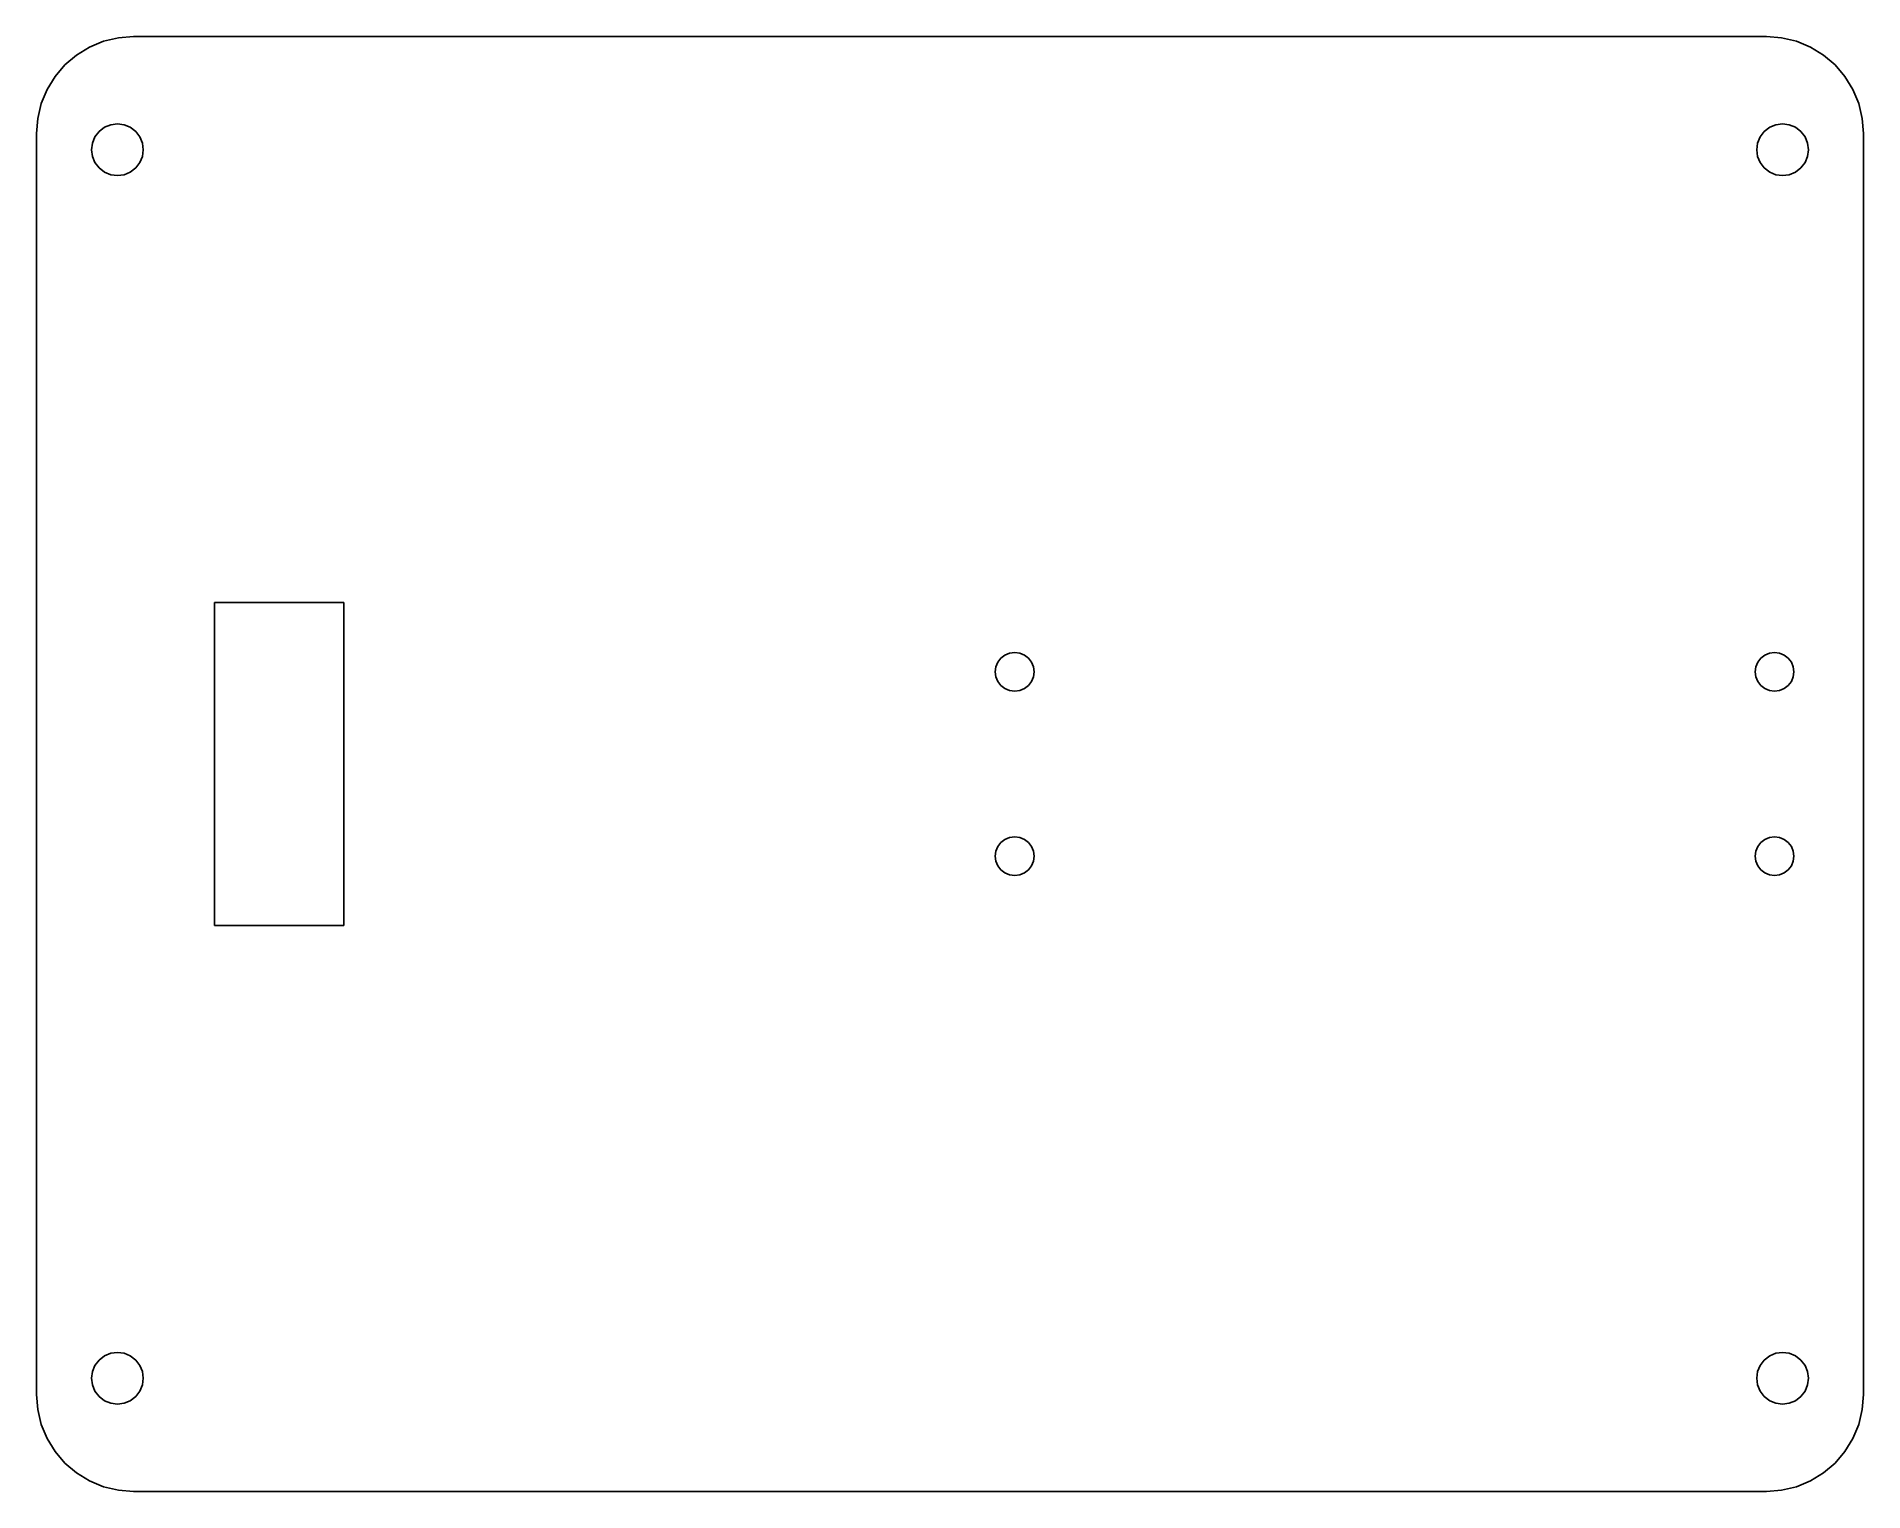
# Model space of a CAD drawing. Header units: metres. Extents: x -85 to 28, y -45 to 45.
import ezdxf

# ---------------------------------------------------------------- set-up
doc = ezdxf.new("R2010")
doc.units = ezdxf.units.M

msp = doc.modelspace()

# ---------------------------------------------------------------- linework, layer by layer
for p, q in [((-81.7239, 44.346), (-82.5267, 43.8541)), ((-80.8541, 44.7063), (-81.7239, 44.346)), ((-79.9386, 44.9261), (-80.8541, 44.7063)), ((-79, 45), (-79.9386, 44.9261)), ((22, 45), (-79, 45)), ((22.9386, 44.9261), (22, 45)), ((23.8541, 44.7063), (22.9386, 44.9261)), ((24.7239, 44.346), (23.8541, 44.7063)), ((25.5267, 43.8541), (24.7239, 44.346)), ((-83.2426, 43.2426), (-83.8541, 42.5267)), ((-82.5267, 43.8541), (-83.2426, 43.2426)), ((26.2426, 43.2426), (25.5267, 43.8541)), ((26.8541, 42.5267), (26.2426, 43.2426)), ((-83.8541, 42.5267), (-84.346, 41.7239)), ((27.346, 41.7239), (26.8541, 42.5267)), ((-84.7063, 40.8541), (-84.9261, 39.9386)), ((-84.346, 41.7239), (-84.7063, 40.8541)), ((27.7063, 40.8541), (27.346, 41.7239)), ((27.9261, 39.9386), (27.7063, 40.8541)), ((-84.9261, 39.9386), (-85, 39)), ((-80.4141, 39.5455), (-80, 39.6)), ((-80, 39.6), (-79.5859, 39.5455)), ((22.5859, 39.5455), (23, 39.6)), ((23, 39.6), (23.4141, 39.5455)), ((28, 39), (27.9261, 39.9386)), ((-85, 39), (-85, -39)), ((-81.5455, 38.4141), (-81.3856, 38.8)), ((-81.3856, 38.8), (-81.1314, 39.1314)), ((-81.1314, 39.1314), (-80.8, 39.3856)), ((-80.8, 39.3856), (-80.4141, 39.5455)), ((-79.5859, 39.5455), (-79.2, 39.3856)), ((-79.2, 39.3856), (-78.8686, 39.1314)), ((-78.8686, 39.1314), (-78.6143, 38.8)), ((-78.6143, 38.8), (-78.4545, 38.4141)), ((21.4545, 38.4141), (21.6143, 38.8)), ((21.6143, 38.8), (21.8686, 39.1314)), ((21.8686, 39.1314), (22.2, 39.3856)), ((22.2, 39.3856), (22.5859, 39.5455)), ((23.4141, 39.5455), (23.8, 39.3856)), ((23.8, 39.3856), (24.1314, 39.1314)), ((24.1314, 39.1314), (24.3856, 38.8)), ((24.3856, 38.8), (24.5455, 38.4141)), ((28, -39), (28, 39)), ((-81.6, 38), (-81.5455, 38.4141)), ((-81.5455, 37.5859), (-81.6, 38)), ((-81.3856, 37.2), (-81.5455, 37.5859)), ((-78.4545, 37.5859), (-78.6143, 37.2)), ((-78.4545, 38.4141), (-78.4, 38)), ((-78.4, 38), (-78.4545, 37.5859)), ((21.4, 38), (21.4545, 38.4141)), ((21.4545, 37.5859), (21.4, 38)), ((21.6143, 37.2), (21.4545, 37.5859)), ((24.5455, 37.5859), (24.3856, 37.2)), ((24.5455, 38.4141), (24.6, 38)), ((24.6, 38), (24.5455, 37.5859)), ((-81.1314, 36.8686), (-81.3856, 37.2)), ((-80.8, 36.6143), (-81.1314, 36.8686)), ((-80.4141, 36.4545), (-80.8, 36.6143)), ((-80, 36.4), (-80.4141, 36.4545)), ((-79.5859, 36.4545), (-80, 36.4)), ((-79.2, 36.6143), (-79.5859, 36.4545)), ((-78.8686, 36.8686), (-79.2, 36.6143)), ((-78.6143, 37.2), (-78.8686, 36.8686)), ((21.8686, 36.8686), (21.6143, 37.2)), ((22.2, 36.6143), (21.8686, 36.8686)), ((22.5859, 36.4545), (22.2, 36.6143)), ((23, 36.4), (22.5859, 36.4545)), ((23.4141, 36.4545), (23, 36.4)), ((23.8, 36.6143), (23.4141, 36.4545)), ((24.1314, 36.8686), (23.8, 36.6143)), ((24.3856, 37.2), (24.1314, 36.8686)), ((-74, -10), (-74, 10)), ((-74, 10), (-66, 10)), ((-66, 10), (-66, -10)), ((-25.1, 6.73923), (-24.8106, 6.8591)), ((-24.8106, 6.8591), (-24.5, 6.89999)), ((-24.5, 6.89999), (-24.1894, 6.8591)), ((-24.1894, 6.8591), (-23.9, 6.73923)), ((21.9, 6.73923), (22.1894, 6.8591)), ((22.1894, 6.8591), (22.5, 6.89999)), ((22.5, 6.89999), (22.8106, 6.8591)), ((22.8106, 6.8591), (23.1, 6.73923)), ((-25.7, 5.7), (-25.6591, 6.01057)), ((-25.6591, 5.3894), (-25.7, 5.7)), ((-25.6591, 6.01057), (-25.5392, 6.29999)), ((-25.5392, 6.29999), (-25.3485, 6.54852)), ((-25.3485, 6.54852), (-25.1, 6.73923)), ((-23.9, 6.73923), (-23.6515, 6.54852)), ((-23.6515, 6.54852), (-23.4608, 6.29999)), ((-23.4608, 6.29999), (-23.3409, 6.01057)), ((-23.3409, 6.01057), (-23.3, 5.7)), ((-23.3, 5.7), (-23.3409, 5.3894)), ((21.3, 5.7), (21.3409, 6.01057)), ((21.3409, 5.3894), (21.3, 5.7)), ((21.3409, 6.01057), (21.4608, 6.29999)), ((21.4608, 6.29999), (21.6515, 6.54852)), ((21.6515, 6.54852), (21.9, 6.73923)), ((23.1, 6.73923), (23.3485, 6.54852)), ((23.3485, 6.54852), (23.5392, 6.29999)), ((23.5392, 6.29999), (23.6591, 6.01057)), ((23.6591, 6.01057), (23.7, 5.7)), ((23.7, 5.7), (23.6591, 5.3894)), ((-25.5392, 5.09999), (-25.6591, 5.3894)), ((-25.3485, 4.85147), (-25.5392, 5.09999)), ((-25.1, 4.66077), (-25.3485, 4.85147)), ((-24.8106, 4.54088), (-25.1, 4.66077)), ((-24.5, 4.5), (-24.8106, 4.54088)), ((-24.1894, 4.54088), (-24.5, 4.5)), ((-23.9, 4.66077), (-24.1894, 4.54088)), ((-23.6515, 4.85147), (-23.9, 4.66077)), ((-23.4608, 5.09999), (-23.6515, 4.85147)), ((-23.3409, 5.3894), (-23.4608, 5.09999)), ((21.4608, 5.09999), (21.3409, 5.3894)), ((21.6515, 4.85147), (21.4608, 5.09999)), ((21.9, 4.66077), (21.6515, 4.85147)), ((22.1894, 4.54088), (21.9, 4.66077)), ((22.5, 4.5), (22.1894, 4.54088)), ((22.8106, 4.54088), (22.5, 4.5)), ((23.1, 4.66077), (22.8106, 4.54088)), ((23.3485, 4.85147), (23.1, 4.66077)), ((23.5392, 5.09999), (23.3485, 4.85147)), ((23.6591, 5.3894), (23.5392, 5.09999)), ((-24.8106, -4.54088), (-24.5, -4.5)), ((-24.5, -4.5), (-24.1894, -4.54088)), ((22.1894, -4.54088), (22.5, -4.5)), ((22.5, -4.5), (22.8106, -4.54088)), ((-25.7, -5.7), (-25.6591, -5.3894)), ((-25.6591, -5.3894), (-25.5392, -5.09999)), ((-25.5392, -5.09999), (-25.3485, -4.85147)), ((-25.3485, -4.85147), (-25.1, -4.66077)), ((-25.1, -4.66077), (-24.8106, -4.54088)), ((-24.1894, -4.54088), (-23.9, -4.66077)), ((-23.9, -4.66077), (-23.6515, -4.85147)), ((-23.6515, -4.85147), (-23.4608, -5.09999)), ((-23.4608, -5.09999), (-23.3409, -5.3894)), ((-23.3409, -5.3894), (-23.3, -5.7)), ((21.3, -5.7), (21.3409, -5.3894)), ((21.3409, -5.3894), (21.4608, -5.09999)), ((21.4608, -5.09999), (21.6515, -4.85147)), ((21.6515, -4.85147), (21.9, -4.66077)), ((21.9, -4.66077), (22.1894, -4.54088)), ((22.8106, -4.54088), (23.1, -4.66077)), ((23.1, -4.66077), (23.3485, -4.85147)), ((23.3485, -4.85147), (23.5392, -5.09999)), ((23.5392, -5.09999), (23.6591, -5.3894)), ((23.6591, -5.3894), (23.7, -5.7)), ((-25.6591, -6.01057), (-25.7, -5.7)), ((-25.5392, -6.29999), (-25.6591, -6.01057)), ((-25.3485, -6.54852), (-25.5392, -6.29999)), ((-25.1, -6.73923), (-25.3485, -6.54852)), ((-24.8106, -6.8591), (-25.1, -6.73923)), ((-23.9, -6.73923), (-24.1894, -6.8591)), ((-23.6515, -6.54852), (-23.9, -6.73923)), ((-23.4608, -6.29999), (-23.6515, -6.54852)), ((-23.3409, -6.01057), (-23.4608, -6.29999)), ((-23.3, -5.7), (-23.3409, -6.01057)), ((21.3409, -6.01057), (21.3, -5.7)), ((21.4608, -6.29999), (21.3409, -6.01057)), ((21.6515, -6.54852), (21.4608, -6.29999)), ((21.9, -6.73923), (21.6515, -6.54852)), ((22.1894, -6.8591), (21.9, -6.73923)), ((23.1, -6.73923), (22.8106, -6.8591)), ((23.3485, -6.54852), (23.1, -6.73923)), ((23.5392, -6.29999), (23.3485, -6.54852)), ((23.6591, -6.01057), (23.5392, -6.29999)), ((23.7, -5.7), (23.6591, -6.01057)), ((-24.5, -6.89999), (-24.8106, -6.8591)), ((-24.1894, -6.8591), (-24.5, -6.89999)), ((22.5, -6.89999), (22.1894, -6.8591)), ((22.8106, -6.8591), (22.5, -6.89999)), ((-66, -10), (-74, -10)), ((-81.5455, -37.5859), (-81.3856, -37.2)), ((-81.3856, -37.2), (-81.1314, -36.8686)), ((-81.1314, -36.8686), (-80.8, -36.6143)), ((-80.8, -36.6143), (-80.4141, -36.4545)), ((-80.4141, -36.4545), (-80, -36.4)), ((-80, -36.4), (-79.5859, -36.4545)), ((-79.5859, -36.4545), (-79.2, -36.6143)), ((-79.2, -36.6143), (-78.8686, -36.8686)), ((-78.8686, -36.8686), (-78.6143, -37.2)), ((-78.6143, -37.2), (-78.4545, -37.5859)), ((21.4545, -37.5859), (21.6143, -37.2)), ((21.6143, -37.2), (21.8686, -36.8686)), ((21.8686, -36.8686), (22.2, -36.6143)), ((22.2, -36.6143), (22.5859, -36.4545)), ((22.5859, -36.4545), (23, -36.4)), ((23, -36.4), (23.4141, -36.4545)), ((23.4141, -36.4545), (23.8, -36.6143)), ((23.8, -36.6143), (24.1314, -36.8686)), ((24.1314, -36.8686), (24.3856, -37.2)), ((24.3856, -37.2), (24.5455, -37.5859)), ((-81.6, -38), (-81.5455, -37.5859)), ((-81.5455, -38.4141), (-81.6, -38)), ((-81.3856, -38.8), (-81.5455, -38.4141)), ((-78.4545, -38.4141), (-78.6143, -38.8)), ((-78.4545, -37.5859), (-78.4, -38)), ((-78.4, -38), (-78.4545, -38.4141)), ((21.4, -38), (21.4545, -37.5859)), ((21.4545, -38.4141), (21.4, -38)), ((21.6143, -38.8), (21.4545, -38.4141)), ((24.5455, -38.4141), (24.3856, -38.8)), ((24.5455, -37.5859), (24.6, -38)), ((24.6, -38), (24.5455, -38.4141)), ((-85, -39), (-84.9261, -39.9386)), ((-81.1314, -39.1314), (-81.3856, -38.8)), ((-80.8, -39.3856), (-81.1314, -39.1314)), ((-80.4141, -39.5455), (-80.8, -39.3856)), ((-80, -39.6), (-80.4141, -39.5455)), ((-79.5859, -39.5455), (-80, -39.6)), ((-79.2, -39.3856), (-79.5859, -39.5455)), ((-78.8686, -39.1314), (-79.2, -39.3856)), ((-78.6143, -38.8), (-78.8686, -39.1314)), ((21.8686, -39.1314), (21.6143, -38.8)), ((22.2, -39.3856), (21.8686, -39.1314)), ((22.5859, -39.5455), (22.2, -39.3856)), ((23, -39.6), (22.5859, -39.5455)), ((23.4141, -39.5455), (23, -39.6)), ((23.8, -39.3856), (23.4141, -39.5455)), ((24.1314, -39.1314), (23.8, -39.3856)), ((24.3856, -38.8), (24.1314, -39.1314)), ((27.9261, -39.9386), (28, -39)), ((-84.9261, -39.9386), (-84.7063, -40.8541)), ((27.7063, -40.8541), (27.9261, -39.9386)), ((-84.7063, -40.8541), (-84.346, -41.7239)), ((-84.346, -41.7239), (-83.8541, -42.5267)), ((26.8541, -42.5267), (27.346, -41.7239)), ((27.346, -41.7239), (27.7063, -40.8541)), ((-83.8541, -42.5267), (-83.2426, -43.2426)), ((26.2426, -43.2426), (26.8541, -42.5267)), ((-83.2426, -43.2426), (-82.5267, -43.8541)), ((-82.5267, -43.8541), (-81.7239, -44.346)), ((24.7239, -44.346), (25.5267, -43.8541)), ((25.5267, -43.8541), (26.2426, -43.2426)), ((-81.7239, -44.346), (-80.8541, -44.7063)), ((-80.8541, -44.7063), (-79.9386, -44.9261)), ((-79.9386, -44.9261), (-79, -45)), ((-79, -45), (22, -45)), ((22, -45), (22.9386, -44.9261)), ((22.9386, -44.9261), (23.8541, -44.7063)), ((23.8541, -44.7063), (24.7239, -44.346))]:
    msp.add_line(p, q)

doc.saveas('drawing.dxf')
